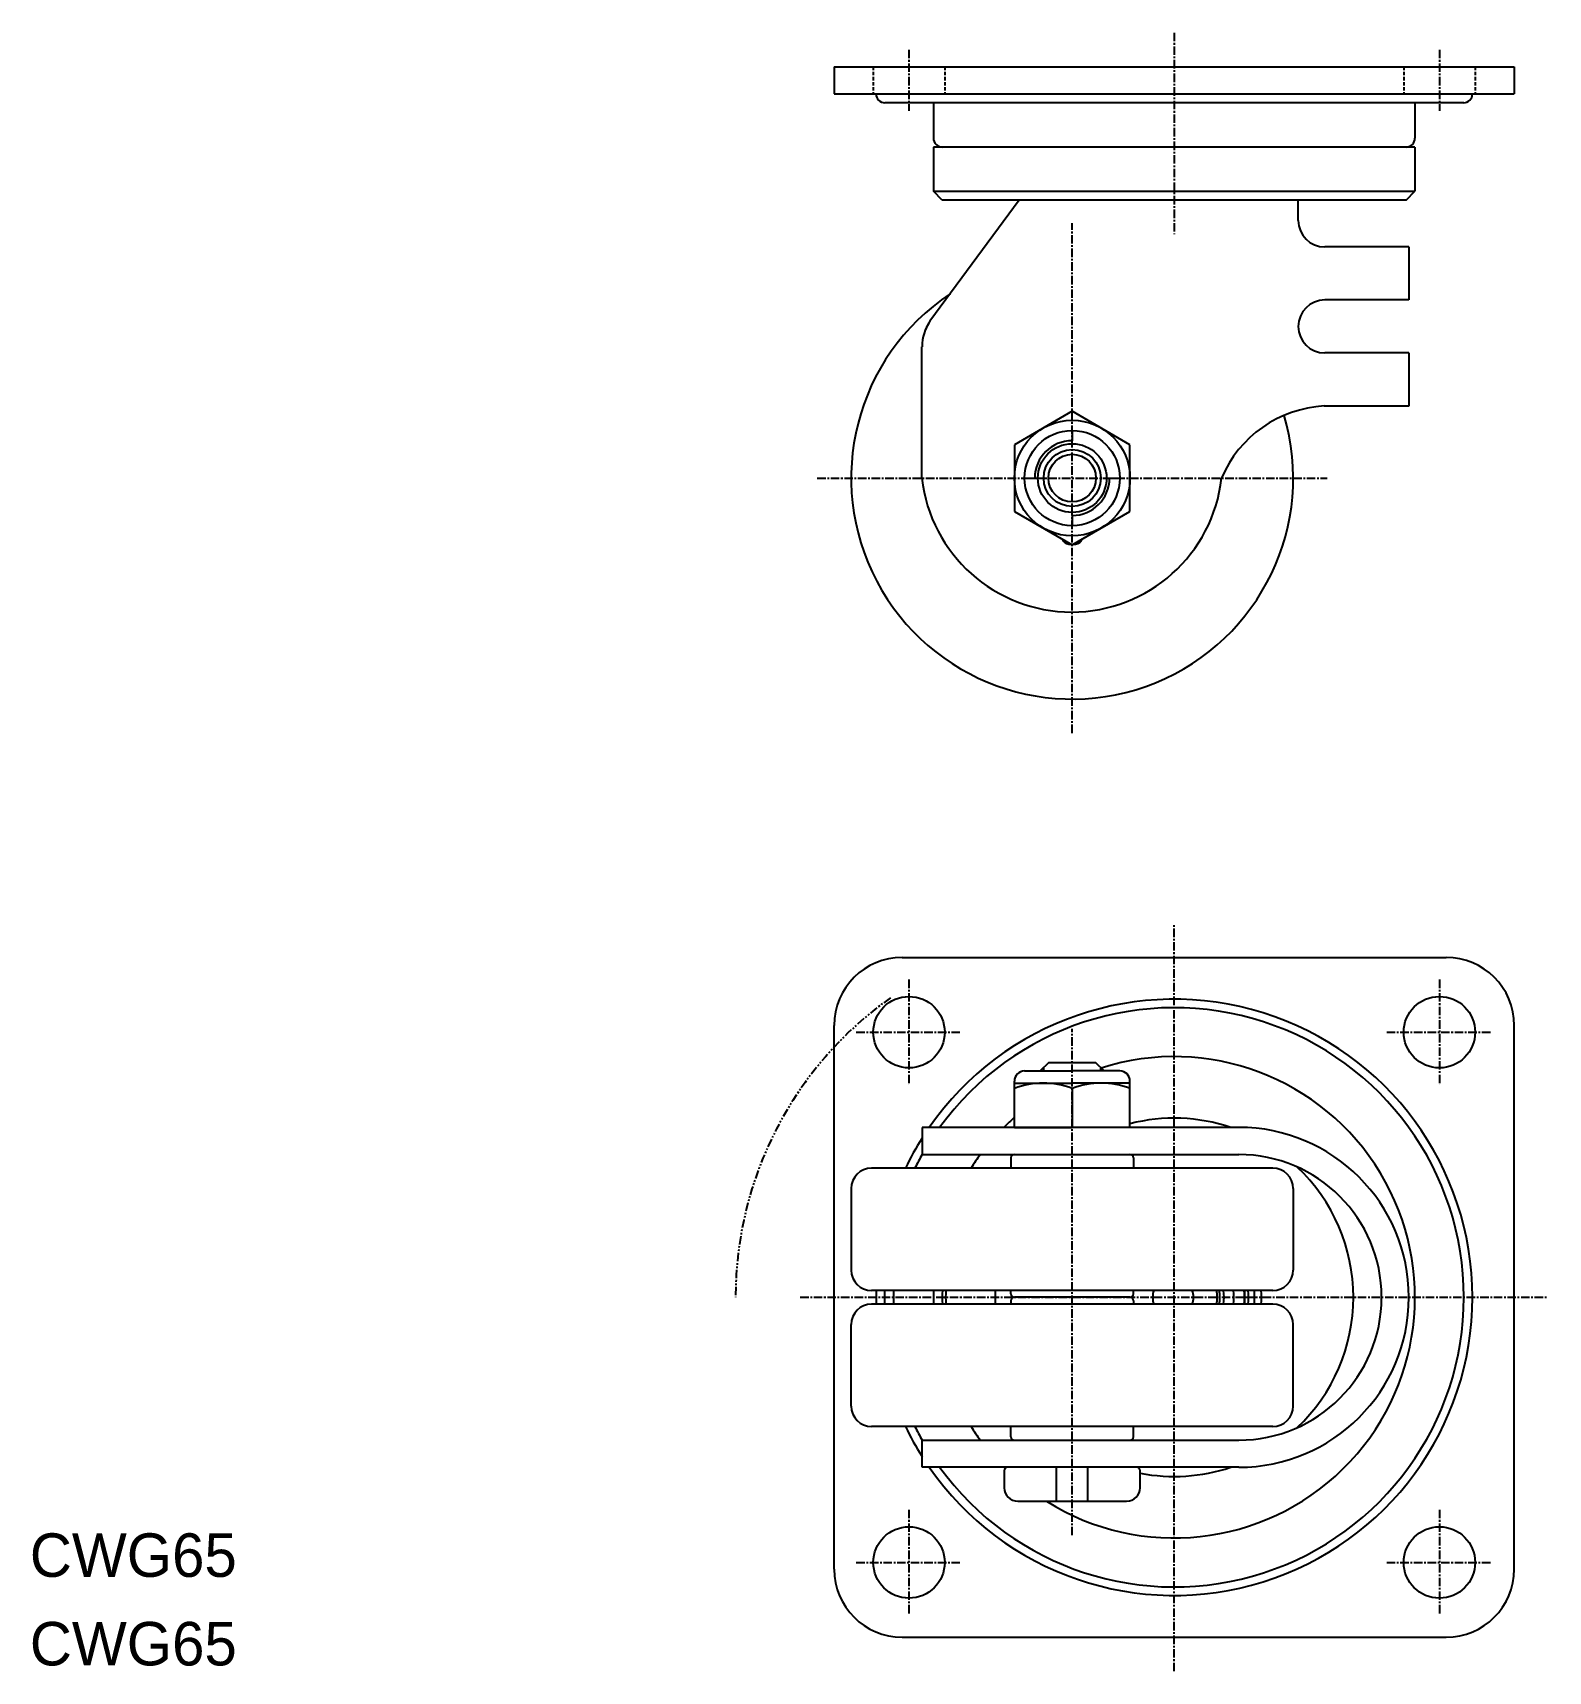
# Model space of a CAD drawing. Extents: x 23 to 246, y -121 to 120.
import ezdxf

# ---------------------------------------------------------------- set-up
doc = ezdxf.new("R2010")
doc.units = 0
for name, pattern in [('CENTER', [2, 1.25, -0.25, 0.25, -0.25]), ('DASHED', [0.75, 0.5, -0.25]), ('PHANTOM', [2.5, 1.25, -0.25, 0.25, -0.25, 0.25, -0.25])]:
    doc.linetypes.add(name, pattern=pattern)
doc.layers.get('0').update_dxf_attribs({"linetype": 'CONTINUOUS'})
doc.layers.add('CENTER', color=1, linetype='CENTER')

msp = doc.modelspace()

# ---------------------------------------------------------------- linework, layer by layer
at = {"color": 7, "linetype": 'CONTINUOUS'}
for p, q in [((140.7, 115.27), (240.7, 115.27)), ((140.7, 115.27), (140.7, 111.27)), ((240.7, 115.27), (240.7, 111.27)), ((140.7, 111.27), (240.7, 111.27)), ((233.3, 109.97), (148.15, 109.97)), ((155.3, 109.97), (155.3, 104.77)), ((226.1, 109.97), (226.1, 104.77)), ((226.1, 103.47), (155.3, 103.47)), ((155.3, 103.47), (155.3, 96.97)), ((226.1, 103.47), (226.1, 96.97)), ((155.3, 96.97), (226.1, 96.97)), ((156.6, 95.67), (155.3, 96.97)), ((224.8, 95.67), (226.1, 96.97)), ((167.9, 95.67), (154.78, 77.83)), ((224.8, 95.67), (156.6, 95.67)), ((208.95, 92.67), (208.95, 95.67)), ((225.2, 88.77), (212.85, 88.77)), ((225.2, 88.77), (225.2, 80.97)), ((225.2, 80.97), (212.85, 80.97)), ((208.95, 77.07), (208.95, 77.07)), ((153.6, 54.77), (153.6, 74.1)), ((225.2, 73.17), (212.85, 73.17)), ((225.2, 73.17), (225.2, 65.37)), ((225.2, 65.37), (212.75, 65.37)), ((175.7, 64.59), (167.2, 59.68)), ((184.2, 59.68), (175.7, 64.59)), ((175.7, 61.77), (175.7, 60.27)), ((167.2, 59.68), (167.2, 49.87)), ((184.2, 49.87), (184.2, 59.68)), ((168.7, 54.77), (170.2, 54.77)), ((181.2, 54.77), (182.7, 54.77)), ((167.2, 49.87), (175.7, 44.96)), ((175.7, 44.96), (184.2, 49.87)), ((175.7, 49.27), (175.7, 47.77)), ((175.2, 45.07), (175.5, 45.07)), ((175.9, 45.07), (176.2, 45.07)), ((150.7, -15.74), (230.7, -15.74)), ((140.7, -105.74), (140.7, -25.74)), ((240.7, -105.74), (240.7, -25.74)), ((172.2, -31.24), (171, -32.44)), ((179.2, -31.24), (172.2, -31.24)), ((180.4, -32.44), (179.2, -31.24)), ((168.7, -32.44), (175.7, -32.44)), ((182.7, -32.44), (175.7, -32.44)), ((167.2, -40.74), (167.2, -33.94)), ((167.2, -34.24), (175.7, -34.24)), ((184.2, -34.24), (175.7, -34.24)), ((175.7, -35), (175.7, -40.74)), ((184.2, -40.74), (184.2, -33.94)), ((200.2, -40.74), (153.62, -40.74)), ((153.62, -40.74), (153.62, -44.74)), ((167.2, -40.74), (175.7, -40.74)), ((180.7, -40.74), (170.7, -40.74)), ((184.2, -40.74), (175.7, -40.74)), ((153.62, -44.74), (200.2, -44.74)), ((166.7, -45.24), (166.7, -46.74)), ((184.7, -45.24), (184.7, -46.74)), ((205.2, -46.74), (146.2, -46.74)), ((143.2, -49.74), (143.2, -61.74)), ((208.2, -49.74), (208.2, -61.74)), ((205.2, -64.74), (146.2, -64.74)), ((166.7, -65.24), (166.7, -64.74)), ((184.7, -65.24), (184.7, -64.74)), ((201.03, -64.74), (201.03, -66.74)), ((201.03, -64.74), (201.03, -66.74)), ((205.2, -66.74), (146.2, -66.74)), ((166.7, -66.24), (166.7, -66.74)), ((184.2, -65.74), (167.2, -65.74)), ((184.2, -65.74), (167.2, -65.74)), ((184.2, -65.74), (167.2, -65.74)), ((184.2, -65.74), (167.2, -65.74)), ((184.7, -66.24), (184.7, -66.74)), ((143.2, -81.74), (143.2, -69.74)), ((208.2, -81.74), (208.2, -69.74)), ((205.2, -84.74), (146.2, -84.74)), ((153.62, -90.71), (153.62, -86.71)), ((153.62, -86.74), (200.2, -86.74)), ((166.7, -86.24), (166.7, -84.74)), ((184.7, -86.24), (184.7, -84.74)), ((200.2, -90.74), (153.62, -90.74)), ((165.7, -91.24), (165.7, -93.74)), ((185.7, -93.74), (185.7, -91.24)), ((167.7, -95.74), (183.7, -95.74)), ((150.7, -115.74), (230.7, -115.74))]:
    msp.add_line(p, q, dxfattribs=at)
at = {"color": 3, "linetype": 'DASHED'}
for p, q in [((146.45, 115.27), (146.45, 111.27)), ((156.95, 115.27), (156.95, 111.27)), ((224.45, 115.27), (224.45, 111.27)), ((234.95, 115.27), (234.95, 111.27))]:
    msp.add_line(p, q, dxfattribs=at)
at = {"color": 3, "linetype": 'CONTINUOUS'}
for p, q in [((171.51, -32.44), (171.51, -31.93)), ((179.89, -32.44), (179.89, -31.93)), ((173.41, -95.74), (173.41, -90.74)), ((177.99, -95.74), (177.99, -90.74))]:
    msp.add_line(p, q, dxfattribs=at)
at = {"color": 7, "linetype": 'CONTINUOUS'}
for centre, radius in [((175.7, 54.77), 8.5), ((175.7, 54.77), 7), ((175.7, 54.77), 5.05), ((175.7, 54.77), 3.5), ((151.7, -26.74), 5.25), ((229.7, -26.74), 5.25), ((151.7, -104.74), 5.25), ((229.7, -104.74), 5.25)]:
    msp.add_circle(centre, radius, dxfattribs=at)
at = {"color": 3, "linetype": 'CONTINUOUS'}
msp.add_circle((175.7, 54.77), 4.19, dxfattribs=at)
at = {"color": 7, "linetype": 'CONTINUOUS'}
for centre, radius, start, end in [((148.15, 111.27), 1.3, 180, 270), ((233.25, 111.27), 1.3, 270, 0), ((156.6, 104.77), 1.3, 180, 270), ((224.8, 104.77), 1.3, 270, 0), ((212.85, 92.67), 3.9, 180, 270), ((175.7, 54.77), 32.5, 123.5442, 16.4924), ((212.85, 77.07), 3.9, 90, 180), ((160.12, 74.1), 6.5, 145, 180), ((160.12, 74.1), 6.5, 145, 156.526), ((212.85, 77.07), 3.9, 180, 270), ((213.7, 47.98), 17.42, 93.1549, 157.0524), ((175.7, 54.77), 5.5, 90, 180), ((175.63, 57.24), 22.17, 186.3936, 353.6064), ((175.7, 54.77), 5.5, 270, 0), ((175.2, 46.07), 1, 195.691, 270), ((176.2, 46.07), 1, 270, 344.309), ((150.7, -25.74), 10, 90, 180), ((230.7, -25.74), 10, 0, 90), ((190.7, -65.74), 43.85, 214.759, 145.241), ((190.7, -65.74), 42.6, 215.934, 144.066), ((190.7, -65.74), 35.4, 237.9362, 107.6503), ((168.7, -33.94), 1.5, 90, 180), ((182.7, -33.94), 1.5, 0, 90), ((171.45, -46.52), 12.28, 69.7438, 110.256), ((179.95, -46.52), 12.28, 69.7438, 110.256), ((190.7, -65.74), 35.4, 131.5935, 135.0722), ((190.7, -65.74), 26.35, 71.5793, 104.281), ((200.2, -65.74), 25, 270, 90), ((190.7, -65.74), 43.85, 147.7367, 154.3231), ((190.7, -65.74), 42.6, 150.4649, 153.5121), ((190.7, -65.74), 35.4, 143.6141, 147.5392), ((167.2, -45.24), 0.5, 90, 180), ((184.2, -45.24), 0.5, 0, 90), ((200.2, -65.74), 21, 270, 90), ((146.2, -49.74), 3, 90, 180), ((205.2, -49.74), 3, 0, 90), ((190.7, -65.74), 26.35, 313.335, 46.665), ((146.2, -61.74), 3, 180, 270), ((205.2, -61.74), 3, 270, 0), ((190.7, -65.74), 43.85, 178.6933, 181.3067), ((190.7, -65.74), 42.6, 178.6549, 181.3451), ((190.7, -65.74), 41.3, 178.6126, 181.3874), ((190.7, -65.74), 35.4, 178.3813, 181.6187), ((187.09, -65.74), 30.5, 178.121, 181.879), ((187.09, -65.74), 30.5, 178.121, 181.879), ((187.09, -65.74), 30, 178.09, 181.91), ((187.09, -65.74), 30, 178.09, 181.91), ((190.7, -65.74), 26.35, 177.8251, 182.1749), ((190.53, -65.74), 3, 160.529, 199.471), ((190.53, -65.74), 3, 340.529, 19.4712), ((190.53, -65.74), 6.5, 351.15, 8.8499), ((190.53, -65.74), 6.89, 351.65, 8.3495), ((190.53, -65.74), 7.5, 352.338, 7.6623), ((190.53, -65.74), 8.94, 353.578, 6.4224), ((190.53, -65.74), 10.5, 354.535, 5.465), ((190.53, -65.74), 11.09, 354.8256, 5.1744), ((190.53, -65.74), 12, 355.2198, 4.7802), ((190.53, -65.74), 13, 355.5883, 4.4117), ((146.2, -69.74), 3, 90, 180), ((167.2, -65.24), 0.5, 180, 270), ((167.2, -66.24), 0.5, 90, 180), ((184.2, -65.24), 0.5, 270, 0), ((184.2, -66.24), 0.5, 0, 90), ((205.2, -69.74), 3, 0, 90), ((146.2, -81.74), 3, 180, 270), ((205.2, -81.74), 3, 270, 0), ((190.7, -65.74), 43.85, 205.6769, 212.2633), ((190.7, -65.74), 42.6, 206.4879, 209.5351), ((190.7, -65.74), 35.4, 212.4608, 216.3859), ((167.2, -86.24), 0.5, 180, 270), ((184.2, -86.24), 0.5, 270, 0), ((190.7, -65.74), 35.4, 224.9278, 225.3384), ((166.2, -91.24), 0.5, 90, 180), ((185.2, -91.24), 0.5, 0, 90), ((190.7, -65.74), 26.35, 259.0617, 288.4207), ((167.7, -93.74), 2, 180, 270), ((183.7, -93.74), 2, 270, 0), ((150.7, -105.74), 10, 180, 270), ((230.7, -105.74), 10, 270, 0)]:
    msp.add_arc(centre, radius, start, end, dxfattribs=at)
at = {"color": 3, "linetype": 'PHANTOM'}
msp.add_arc((180.2, -65.74), 54, 125.298, 180, dxfattribs=at)
at = {"layer": 'CENTER', "color": 1, "linetype": 'CENTER'}
for p, q in [((190.7, 120.27), (190.7, 90.67)), ((151.7, 117.77), (151.7, 108.77)), ((229.7, 117.77), (229.7, 108.77)), ((175.7, 17.27), (175.7, 92.27)), ((138.2, 54.77), (213.2, 54.77)), ((190.7, -120.74), (190.7, -10.74)), ((151.7, -18.99), (151.7, -34.49)), ((229.7, -18.99), (229.7, -34.49)), ((175.7, -100.74), (175.7, -26.24)), ((143.95, -26.74), (159.45, -26.74)), ((221.95, -26.74), (237.45, -26.74)), ((135.7, -65.74), (245.7, -65.74)), ((151.7, -96.99), (151.7, -112.49)), ((229.7, -96.99), (229.7, -112.49)), ((143.95, -104.74), (159.45, -104.74)), ((221.95, -104.74), (237.45, -104.74))]:
    msp.add_line(p, q, dxfattribs=at)

# ---------------------------------------------------------------- texts
at = {"color": 7, "linetype": 'CONTINUOUS'}
for p in [(22.42, -106.86), (22.42, -119.89)]:
    msp.add_text('CWG65', height=6.4, dxfattribs=at).set_placement(p)

doc.saveas('drawing.dxf')
